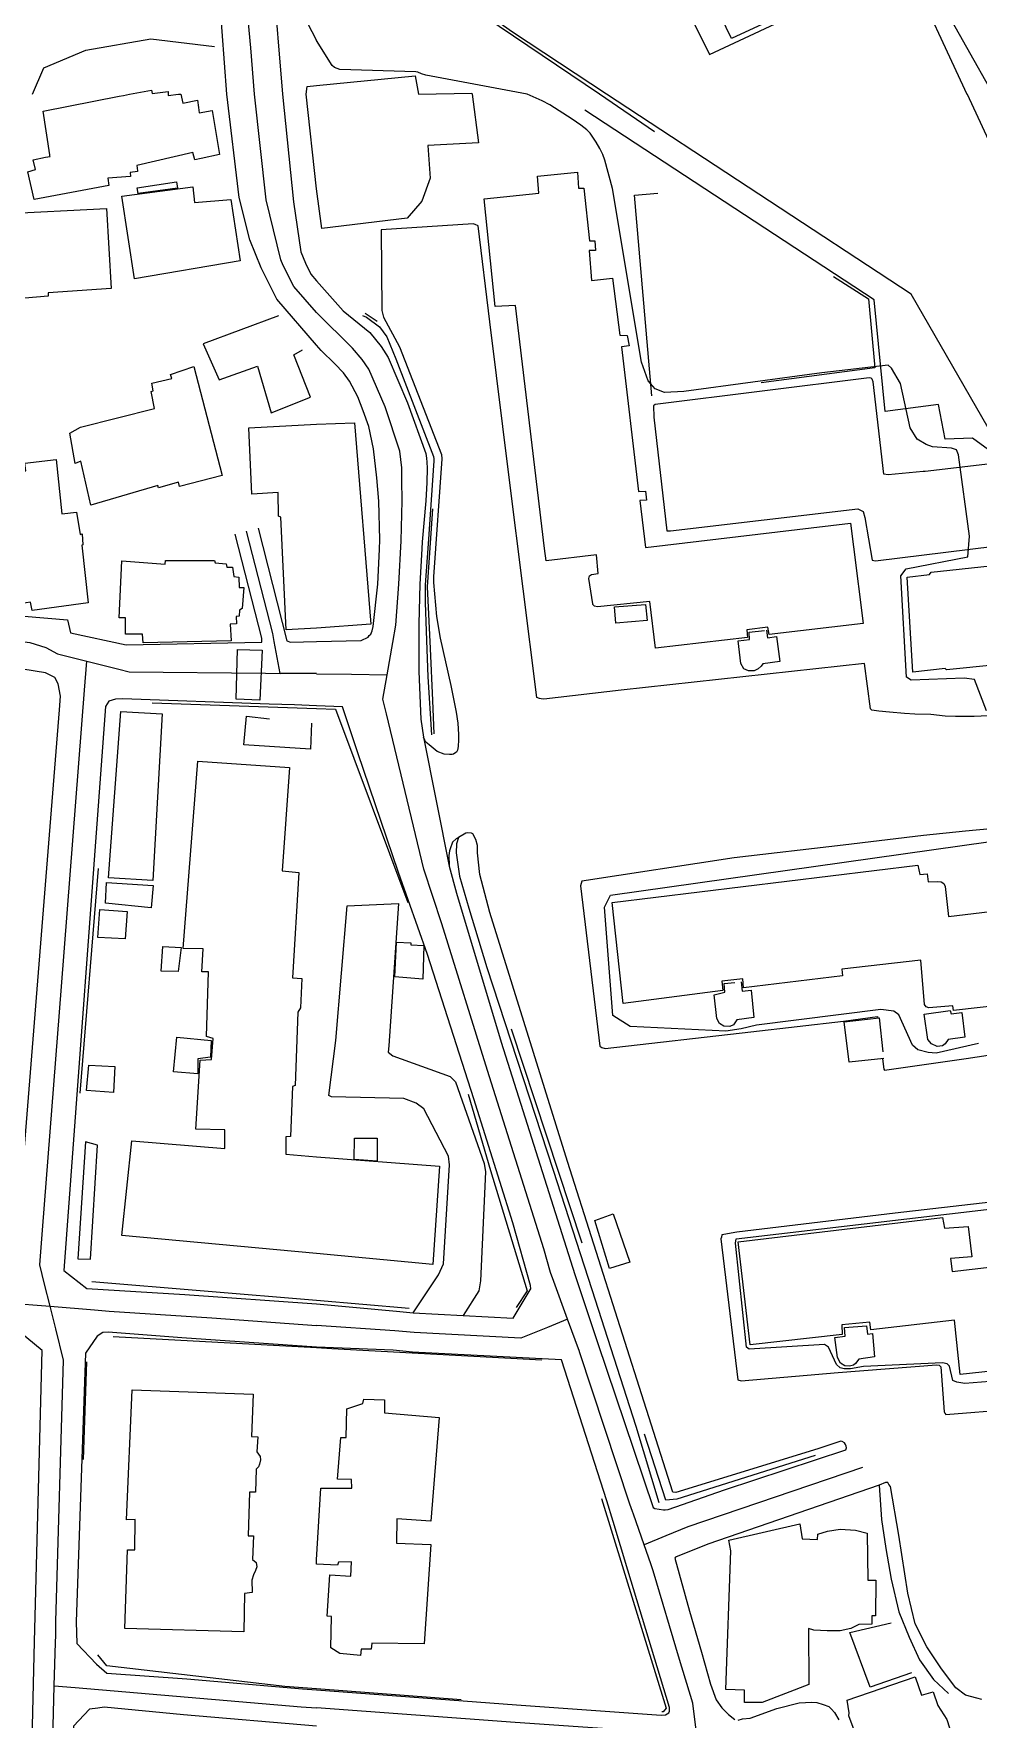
# Model space of a CAD drawing. Header units: millimetres. Extents: x 198785 to 203305, y 542885 to 545889.
# Drawn here: x 199964 to 200084.2, y 544297.1 to 544511.8 of the extents above; entities that cross this region are included whole.
import ezdxf

# ---------------------------------------------------------------- set-up
doc = ezdxf.new("R2010")
doc.units = ezdxf.units.MM
doc.linetypes.add('FENCE_25K', pattern=[54.3, 28.7, -9.2, -16.4])
doc.linetypes.add('HIDDEN_BULD_25K', pattern=[28.8, 18.4, -10.4])
for name, color, linetype in [('A0013117', 253, 'Continuous'), ('A0013118', 253, 'Continuous'), ('A0023217', 253, 'Continuous'), ('A0043325', 253, 'Continuous'), ('B0014111', 253, 'Continuous'), ('B0014112', 253, 'Continuous'), ('B0014113', 253, 'Continuous'), ('B0014115', 253, 'Continuous'), ('B0014116', 253, 'Continuous'), ('B0014118', 253, 'Continuous'), ('B0024120', 253, 'Continuous'), ('C0076117', 253, 'Continuous'), ('F0017111', 253, 'Continuous'), ('F0047224', 253, 'Continuous')]:
    doc.layers.add(name, color=color, linetype=linetype)

msp = doc.modelspace()

# ---------------------------------------------------------------- linework, layer by layer
at = {"layer": 'A0013117'}
for points in [[(200000, 544531.6), (199993.1, 544540.72), (199984.42, 544558.67), (199983.01, 544558.05), (199991.08, 544542.05), (199994.43, 544519.04), (199995.64, 544504.12)], [(199988.56, 544504.12), (199987.38, 544520.16), (199984.67, 544533.33), (199983.57, 544538.99), (199978.8, 544550.03), (199975.7, 544555.22)], [(200000, 544472.17), (199994.95, 544478.03), (199992.93, 544482.03), (199991.51, 544485.59), (199990.13, 544490.99), (199988.56, 544504.13)], [(199988.56, 544504.12), (199988.56, 544504.12)], [(199995.64, 544504.12), (199995.64, 544504.12)], [(199995.64, 544504.12), (199997.04, 544490.42), (199997.99, 544484.06), (199998.58, 544482.61), (199999.25, 544481.21), (200000, 544480.35)], [(200000, 544480.35), (200003.37, 544476.52), (200006.79, 544473.76), (200008.21, 544472.01), (200009.12, 544470.59), (200011.56, 544464.83), (200013.9, 544458.35), (200014.01, 544457.78), (200014.05, 544457.24), (200014.08, 544456.5), (200014.05, 544454.68), (200013.9, 544452.35), (200013.46, 544447.11), (200013.4, 544446.2), (200013.14, 544441.72), (200013, 544436.66), (200013, 544434.09), (200013.01, 544430.59), (200013.29, 544424.5), (200013.62, 544422.22), (200016.86, 544405.8), (200017.8, 544402.33), (200023.49, 544383.35), (200032.86, 544353.76), (200035.82, 544344.98), (200039.21, 544334.91), (200042.84, 544324.1), (200043.08, 544323.94), (200044.17, 544323.77), (200044.39, 544323.8), (200044.77, 544323.85), (200051.94, 544326.32), (200067.38, 544331.43)], [(200000, 544434.4), (200005.66, 544434.52), (200006.56, 544434.98), (200006.7, 544435.18), (200006.89, 544435.36), (200007.09, 544435.79), (200007.2, 544436.31), (200007.78, 544441.7), (200008.01, 544446.17), (200008.07, 544447.36), (200007.92, 544452.29), (200007.66, 544455.26), (200007.26, 544458.94), (200006.63, 544461.82), (200005.93, 544463.81), (200005.23, 544465.6), (200004.19, 544467.59), (200003.42, 544468.63), (200002.33, 544469.77), (200000.59, 544471.47), (200000, 544472.16)], [(199954.69, 544438.34), (199968.28, 544437.19), (199968.65, 544435.51), (199975.75, 544434), (199993.02, 544434.32), (199993.02, 544434.84), (199989.64, 544448.1)], [(199992.55, 544448.84), (199996.2, 544434.51), (199996.69, 544434.33), (200000, 544434.4)], [(199928.23, 544434.34), (199924.02, 544430.33), (199922.5, 544391.86), (199922.33, 544387.64), (199921.2, 544359.13), (199921.26, 544358.37), (199923.06, 544356.46), (199923.98, 544355.86), (199959.42, 544353.13), (199960.01, 544353.13), (199960.56, 544353.37), (199961.11, 544353.99), (199961.53, 544354.85), (199961.75, 544355.7), (199962.29, 544363.59), (199967.26, 544425.69), (199967.4, 544427.44), (199967.1, 544429.03), (199966.66, 544429.82), (199965.49, 544430.44), (199953.14, 544432.4), (199950.9, 544432.81), (199928.23, 544434.34)], [(200000, 544426.23), (199997.2, 544426.33), (199993.97, 544426.45), (199975.32, 544427.11), (199974.38, 544427.06), (199973.56, 544426.82), (199973.13, 544426.15), (199967.83, 544354.26), (199970.74, 544351.97), (199983.23, 544351.21), (200000, 544350.05)], [(200000, 544350.04), (200010.16, 544349.11), (200012.28, 544348.89), (200018.68, 544348.54), (200025.03, 544348.21), (200027.2, 544351.82), (200027.28, 544351.93), (200027.24, 544352.39), (200024.99, 544360.34), (200020, 544376.16), (200014.1, 544394.55), (200010.44, 544405), (200005.25, 544420.21), (200003.3, 544426.11), (200000, 544426.23)], [(199924.63, 544350), (199923.88, 544349.72), (199921.97, 544348.23), (199921.29, 544346.91), (199918.5, 544263.66), (199918.7, 544262.8), (199919.24, 544262.01), (199920.67, 544261.32), (199959.62, 544258.56), (199962.93, 544261.38), (199963.83, 544296.25), (199964.1, 544307.01), (199965.06, 544344.07), (199961.14, 544347.32), (199924.63, 544350)], [(200000, 544344.53), (199982.86, 544345.72), (199973.48, 544346.42), (199972.79, 544346.37), (199972.04, 544345.92), (199970.56, 544343.77), (199969.39, 544309.54), (199969.46, 544306.77), (199971.99, 544304.13), (199973.3, 544303), (199983.46, 544302.26), (199998.21, 544301), (200000, 544300.86)], [(200000, 544344.53), (200000, 544344.53)], [(200000, 544300.86), (200025.43, 544298.95), (200043.87, 544297.65), (200044.4, 544297.67), (200044.86, 544297.93), (200044.93, 544298.15), (200044.91, 544298.59), (200039.62, 544316.12), (200037.75, 544322.32), (200036.96, 544324.93), (200031.16, 544342.88), (200012.21, 544343.88), (200009.74, 544344.12), (200000, 544344.53)], [(200071.63, 544326.93), (200049.79, 544319.42), (200045.71, 544317.74), (200045.63, 544317.62), (200047.48, 544310.89), (200048.99, 544305.67), (200050.17, 544301.58), (200050.88, 544299.6), (200051.58, 544298.56), (200052.43, 544297.72), (200053.25, 544297.1)], [(200000, 544296.23), (199983.07, 544297.68), (199972.97, 544298.67), (199972.14, 544298.53), (199971.07, 544298.39), (199969.05, 544296.23), (199968.97, 544294.17), (199967.91, 544259.73), (199968.32, 544258.86), (199969.87, 544257.2), (200000, 544255.08)], [(200053.67, 544297), (200054.22, 544297.15), (200055.2, 544297.24), (200058.6, 544298.48), (200061.45, 544299.2), (200062.25, 544299.26), (200062.99, 544299.28), (200063.68, 544299.26), (200064.48, 544298.99), (200065.23, 544298.74), (200065.57, 544298.38), (200065.94, 544297.96), (200066.49, 544297.04)]]:
    msp.add_lwpolyline(points, dxfattribs=at)
at = {"layer": 'A0013118'}
for points in [[(200059.1, 544530.08), (200044.75, 544523.06), (200044.29, 544522.48), (200043.97, 544521.41), (200050.03, 544509.21), (200075.02, 544520.92), (200082.8, 544504.14)], [(200036.93, 544504.13), (200024.92, 544512.02), (200005.51, 544525.77)], [(200036.93, 544504.12), (200036.93, 544504.13)], [(200082.81, 544504.13), (200082.81, 544504.13), (200094.82, 544478.24), (200097.43, 544479.35), (200103.62, 544464.78), (200087.65, 544459.78), (200085.49, 544461.63), (200075.7, 544478.65), (200036.93, 544504.12), (200036.93, 544504.12)], [(200082.8, 544504.14), (200082.81, 544504.13)], [(200087.24, 544425.01), (200083.7, 544424.87), (200081.35, 544424.84), (200080.02, 544424.9), (200078.21, 544425.1), (200076.16, 544425.17), (200074.84, 544425.24), (200072.92, 544425.39), (200071.6, 544425.52), (200070.71, 544425.66), (200070.52, 544425.82), (200069.77, 544431.61), (200038.77, 544428.23), (200028.94, 544427.06), (200028.61, 544427.09), (200028.37, 544427.14), (200028.03, 544427.28), (200024.56, 544454.98), (200022.07, 544475.12), (200020.55, 544487.38), (200020.2, 544487.53), (200019.93, 544487.63), (200008.2, 544486.86), (200008.32, 544476.58), (200008.53, 544475.71), (200010.55, 544471.97), (200015.9, 544458.22), (200015.96, 544457.69), (200014.89, 544442.67), (200014.88, 544441.94), (200015.27, 544437.6), (200015.71, 544434.82), (200017.08, 544428.81), (200017.77, 544425.41), (200017.99, 544424), (200018.07, 544422.58), (200018.07, 544421.85), (200018.01, 544421.09), (200017.96, 544420.78), (200017.92, 544420.55), (200017.81, 544420.31), (200017.58, 544420.2), (200017.41, 544420.08), (200017.25, 544420.01), (200017.1, 544420.01), (200016.9, 544420.01), (200016.25, 544420.07), (200015.37, 544420.41), (200014.31, 544421.25), (200013.92, 544421.6), (200013.77, 544421.86), (200013.62, 544422.21)], [(200111.82, 544460.1), (200077.48, 544456.05), (200077.22, 544456.05), (200072.76, 544455.64), (200072.22, 544455.75), (200070.85, 544467.51), (200070.75, 544467.85), (200070.61, 544467.98), (200070.35, 544468.01), (200043.11, 544464.62), (200042.89, 544464.45), (200042.92, 544462.99), (200044.6, 544448.52), (200045.04, 544448.52), (200068.9, 544451.3), (200069.57, 544450.96), (200069.8, 544450.23), (200070.75, 544444.77), (200071.17, 544444.69), (200140.36, 544453.22)], [(200099.48, 544411.82), (200082.61, 544410.27), (200077.28, 544409.68), (200067.03, 544408.45), (200053.15, 544406.84), (200033.77, 544403.89), (200033.61, 544403.28), (200036.04, 544382.87), (200036.32, 544382.68), (200036.74, 544382.57), (200055.28, 544384.7), (200067.07, 544386.05), (200071.42, 544386.66), (200071.44, 544386.47)], [(200018.06, 544409.46), (200017.77, 544409.29), (200017.3, 544408.84), (200016.99, 544408.01), (200016.92, 544407.74), (200016.84, 544407.13), (200016.86, 544405.86)], [(200067.38, 544331.43), (200067.46, 544331.68), (200067.41, 544331.91), (200067.33, 544332.1), (200067.23, 544332.33), (200066.91, 544332.5), (200066.73, 544332.52), (200063.82, 544331.56), (200045.75, 544326), (200045.36, 544326.02), (200031.96, 544368.15), (200022.04, 544399.9), (200020.78, 544404.75), (200020.5, 544407.47), (200020.48, 544408.41), (200020.28, 544409.2), (200019.91, 544409.89), (200019.71, 544410.01), (200019.22, 544410.02), (200018.99, 544410.01), (200018.06, 544409.46)], [(200012.28, 544348.89), (200015.52, 544353.74), (200016.16, 544355.11), (200016.93, 544367.76), (200016.78, 544368.85), (200013.64, 544374.89), (200012.68, 544375.6), (200011.1, 544376.2), (200001.91, 544376.39), (200001.55, 544376.57), (200002.43, 544383.59), (200003.89, 544400.74), (200010.43, 544401.02), (200009.21, 544382.89), (200009.13, 544382.09), (200009.71, 544381.62), (200017, 544378.98), (200017.68, 544378.3), (200021.34, 544367.9), (200021.49, 544366.86), (200020.88, 544352.95), (200020.64, 544351.7), (200018.68, 544348.54)], [(200072.06, 544381.26), (200072.22, 544379.92), (200072.32, 544379.79), (200082.7, 544381.27), (200095.55, 544383.24)], [(200116.5, 544366.52), (200073.65, 544361.58), (200053.49, 544359.17), (200051.84, 544358.87), (200051.61, 544358.84), (200051.54, 544358.52), (200051.46, 544358.32), (200053.63, 544340.34), (200054.05, 544340.24), (200066.42, 544341.27), (200078.94, 544342.28), (200079.26, 544342.21), (200079.46, 544341.99), (200079.92, 544336.27), (200079.97, 544336.1), (200080.1, 544335.95), (200088.54, 544336.6)], [(200084.71, 544299.61), (200084.07, 544299.79), (200082.61, 544300.19), (200081.38, 544301.12), (200079.57, 544303.53), (200077.71, 544306.34), (200076.23, 544309.27), (200075.29, 544313.17), (200074.11, 544320.57), (200073.05, 544326.76), (200072.87, 544327.03), (200072.72, 544327.27), (200072.55, 544327.28), (200072.45, 544327.28), (200071.63, 544326.93)]]:
    msp.add_lwpolyline(points, dxfattribs=at)
at = {"layer": 'A0023217'}
for points in [[(199992.1, 544504.12), (199991.64, 544510.03), (199989.88, 544528.6), (199986.93, 544541.38), (199979.21, 544556.58), (199975.74, 544563.43), (199974.78, 544575.26), (199984.55, 544569.71), (199988.53, 544561.41), (199996.27, 544545.31), (200000, 544540.6)], [(200000, 544476.32), (199997.1, 544479.62), (199995.76, 544482.32), (199995.46, 544483.04), (199993.59, 544490.7), (199992.1, 544504.12), (199992.1, 544504.12)], [(200008.99, 544430.18), (200009.71, 544434.28), (200010.1, 544436.48), (200010.46, 544441.71), (200010.76, 544447.24), (200010.91, 544452.32), (200010.86, 544454.97), (200010.87, 544455.88), (200010.86, 544456.25), (200010.84, 544456.52), (200010.58, 544458.64), (200008.74, 544464.32), (200006.66, 544469.09), (200005.82, 544470.32), (200004.56, 544471.77), (200000, 544476.32)], [(199995.36, 544430.35), (199994.61, 544434.41), (199994.42, 544435.44), (199991.09, 544448.47)], [(199919.75, 544437.31), (199922.78, 544436.93), (199927.93, 544436.83), (199950.93, 544435.39), (199961.53, 544434.53), (199963.5, 544434.29), (199965.52, 544433.66), (199966.99, 544432.84), (199970.75, 544431.9)], [(199966.06, 544349.73), (199965.36, 544352.55), (199964.75, 544355.01), (199965.11, 544359.43), (199967.51, 544390.47), (199970.46, 544428.21), (199970.75, 544431.9)], [(199970.75, 544431.9), (199974.8, 544430.89), (199976.15, 544430.55), (199993.49, 544430.38), (199995.36, 544430.35)], [(200000, 544430.32), (199996.71, 544430.33), (199995.36, 544430.35)], [(200000, 544430.31), (200004.46, 544430.25), (200008.99, 544430.18)], [(200031.96, 544348.07), (200030.2, 544352.89), (200029.79, 544354.01), (200028.93, 544357.05), (200021.74, 544379.76), (200015.95, 544398.44), (200013.65, 544405.4), (200008.89, 544425.21), (200008.45, 544427.07), (200008.99, 544430.18)], [(199918.24, 544353.31), (199923.93, 544352.94), (199940.56, 544351.71), (199958.16, 544350.38), (199960.58, 544350.18), (199966.06, 544349.73)], [(199966.59, 544301.39), (199966.75, 544306.89), (199966.78, 544307.78), (199966.78, 544309.55), (199967.78, 544342.84), (199966.78, 544346.86), (199966.06, 544349.73)], [(199966.06, 544349.73), (199971.73, 544349.26), (199973.58, 544349.11), (199986.64, 544348.23), (200000, 544347.29), (200000, 544347.29)], [(200031.96, 544348.07), (200029.38, 544347.02), (200026.01, 544345.65), (200012.4, 544346.37), (200009.95, 544346.61), (200000, 544347.29)], [(200041.7, 544319.34), (200040.35, 544323.23), (200040.23, 544323.56), (200039.9, 544324.52), (200033.47, 544343.92), (200033.46, 544343.98), (200031.96, 544348.07)], [(200069.5, 544329.18), (200047.28, 544321.64), (200044.48, 544320.48), (200041.7, 544319.34)], [(200048.4, 544295.08), (200048.06, 544297.75), (200047.88, 544299.15), (200046.2, 544304.74), (200042.85, 544316.04), (200042.55, 544316.9), (200041.7, 544319.34)], [(199964.77, 544253.9), (199965.12, 544257.83), (199965.44, 544261.45), (199966.44, 544296.24), (199966.59, 544301.39)], [(199966.59, 544301.39), (199969.24, 544301.17), (199998.02, 544298.71), (200000, 544298.55)], [(200048.4, 544295.08), (200045, 544295.32), (200025.27, 544296.71), (200000, 544298.55)]]:
    msp.add_lwpolyline(points, dxfattribs=at)
at = {"layer": 'A0043325'}
msp.add_lwpolyline([(199993.05, 544433.29), (199992.79, 544426.92), (199989.75, 544427.08), (199989.93, 544433.38), (199993.05, 544433.29)], dxfattribs=at)
at = {"layer": 'B0014111'}
for points in [[(200000, 544505.24), (200012.55, 544506.49), (200012.96, 544504.12), (200019.78, 544504.26), (200019.8, 544504.12), (200019.8, 544504.12)], [(199982.7, 544504.13), (199982.7, 544504.13), (199982.97, 544502.99), (199984.85, 544503.36), (199984.95, 544502.44), (199985.03, 544501.78), (199986.71, 544502.05), (199987.63, 544496.47), (199985.28, 544495.95), (199984.48, 544495.77), (199984.23, 544496.69), (199977.13, 544495.07), (199977.21, 544494.37), (199977.21, 544494.29), (199976.25, 544494.15), (199976.29, 544493.67), (199973.43, 544493.43), (199973.54, 544492.52), (199964.03, 544490.71), (199963.24, 544494.26), (199964.19, 544494.54), (199963.91, 544495.78), (199965.5, 544496.1), (199966.07, 544496.22), (199966.05, 544496.3), (199966.04, 544496.41), (199965.19, 544501.97), (199974.88, 544503.87), (199975.41, 544503.98), (199976.17, 544504.13), (199976.17, 544504.13)], [(199976.17, 544504.12), (199978.97, 544504.67), (199979.07, 544504.21), (199981.1, 544504.47), (199981.11, 544504.12), (199981.11, 544504.12)], [(199981.11, 544504.13), (199981.11, 544503.95), (199982.4, 544504.13), (199982.4, 544504.13)], [(199982.4, 544504.12), (199982.69, 544504.16), (199982.7, 544504.12)], [(199998.68, 544504.12), (199998.78, 544505.12), (200000, 544505.24)], [(200000, 544492.1), (199998.68, 544504.12), (199998.68, 544504.12)], [(200019.8, 544504.12), (200020.63, 544497.92), (200014.14, 544497.62), (200014.45, 544493.45), (200013.39, 544490.52), (200011.53, 544488.35), (200000.67, 544487.04), (200000, 544492.1)], [(199984.22, 544492.35), (199984.46, 544490.34), (199989.08, 544490.73), (199990.27, 544482.91), (199976.82, 544480.61), (199975.22, 544491.14), (199984.22, 544492.35)], [(200000, 544436.09), (199996.12, 544435.91), (199995.43, 544450.24), (199995.14, 544450.4), (199995.09, 544453.41), (199991.74, 544453.19), (199991.37, 544461.62), (200000, 544462.08)], [(200000, 544462.08), (200004.84, 544462.29), (200006.91, 544436.61), (200000, 544436.09)], [(199987.09, 544444.44), (199988.48, 544444.29), (199988.55, 544443.9), (199989.31, 544443.89), (199989.48, 544442.7), (199990.09, 544442.61), (199990.14, 544441.3), (199990.74, 544441.29), (199990.52, 544438.63), (199990.19, 544438.42), (199990.15, 544437.64), (199989.74, 544437.6), (199989.78, 544436.68), (199988.98, 544436.64), (199989.13, 544434.49), (199977.9, 544434.24), (199977.83, 544435.33), (199975.66, 544435.33), (199975.66, 544437.43), (199974.85, 544437.44), (199975.19, 544444.67), (199980.73, 544444.27), (199980.76, 544444.75), (199987, 544444.74), (199987.09, 544444.44)], [(199980.34, 544425.19), (199979.16, 544403.98), (199973.5, 544404.3), (199975.06, 544425.49), (199980.34, 544425.19)]]:
    msp.add_lwpolyline(points, dxfattribs=at)
at = {"layer": 'B0014112'}
msp.add_lwpolyline([(199965.81, 544478.41), (199960.38, 544477.96), (199959.86, 544488.89), (199973.25, 544489.57), (199973.84, 544479.38), (199965.84, 544478.83), (199965.81, 544478.41)], dxfattribs=at)
at = {"layer": 'B0014113'}
for points in [[(199984.35, 544469.44), (199987.97, 544455.56), (199982.56, 544454.16), (199982.42, 544454.7), (199979.88, 544453.99), (199979.77, 544454.27), (199971.26, 544451.77), (199969.96, 544457.38), (199969.25, 544457.08), (199968.58, 544460.94), (199969.93, 544461.73), (199979.38, 544464.08), (199978.93, 544466.28), (199979.19, 544466.36), (199979.01, 544467.31), (199981.55, 544467.92), (199981.4, 544468.41), (199984.35, 544469.44)], [(199966.82, 544457.58), (199967.54, 544450.69), (199969.44, 544450.89), (199969.88, 544448.06), (199970.15, 544448.13), (199970.24, 544446.74), (199970.11, 544446.7), (199970.92, 544439.33), (199963.78, 544438.37), (199963.56, 544439.43), (199959.71, 544438.85), (199959.55, 544440.13), (199957.99, 544440.33), (199956.86, 544448.98), (199955.08, 544448.75), (199954.59, 544453.51), (199957.01, 544453.82), (199957.02, 544455.53), (199962.96, 544456.14), (199962.85, 544457.15), (199966.82, 544457.58)], [(200076.2, 544302.5), (200077.02, 544300.16), (200078.49, 544300.62), (200079.09, 544298.86), (200080.23, 544297.08), (200081.68, 544292.59), (200074.52, 544290.58), (200074.61, 544290.12), (200070.86, 544289.24), (200067.77, 544297.53), (200067.82, 544297.93), (200067.55, 544299.54), (200076.2, 544302.5)]]:
    msp.add_lwpolyline(points, dxfattribs=at)
at = {"layer": 'B0014115'}
for points in [[(200086.15, 544504.13), (200086.15, 544504.13), (200076.07, 544522.03), (200052.83, 544511.22), (200047.96, 544521.34), (200071.72, 544532.53), (200076.6, 544522.57), (200077.85, 544523.23), (200076.7, 544525.37), (200084.18, 544529.04), (200085.65, 544526.25), (200088.64, 544527.81), (200093.7, 544517.47), (200092.91, 544516.97), (200099.72, 544504.13), (200099.72, 544504.13)], [(200034.02, 544492.16), (200034.73, 544485.44), (200035.42, 544485.47), (200035.5, 544484.23), (200034.69, 544484.21), (200035, 544480.39), (200037.67, 544480.71), (200038.6, 544473.42), (200039.54, 544473.41), (200039.78, 544472.08), (200038.83, 544471.96), (200041, 544453.52), (200041.89, 544453.58), (200041.99, 544452.42), (200041.14, 544452.38), (200041.88, 544446.39), (200067.99, 544449.49), (200068.36, 544446.49), (200069.58, 544436.7), (200057.62, 544435.31), (200057.47, 544436.22), (200054.76, 544435.91), (200054.85, 544434.94), (200043.14, 544433.58), (200042.43, 544439.49), (200035.78, 544438.81), (200035.38, 544438.92), (200035.18, 544439.13), (200035.15, 544439.21), (200034.68, 544442.43), (200034.74, 544442.76), (200035.02, 544442.94), (200035.85, 544443.08), (200035.62, 544445.44), (200029.21, 544444.69), (200029.02, 544446.28), (200025.32, 544477.23), (200022.75, 544477.09), (200021.34, 544490.82), (200028.3, 544491.53), (200028.11, 544493.69), (200033.2, 544494.19), (200033.34, 544492.16), (200034.02, 544492.16)], [(200086.53, 544431.42), (200080.19, 544430.79), (200080.04, 544430.97), (200075.92, 544430.5), (200075.19, 544442.59), (200078.05, 544442.94), (200078.25, 544443.23), (200085.75, 544444.04)], [(200000, 544356.44), (199975.21, 544358.75), (199976.47, 544370.79), (199988.33, 544369.84), (199988.31, 544372.18), (199984.62, 544372.3), (199985.19, 544381.07), (199986.61, 544381.18), (199986.81, 544383.83), (199986, 544384.07), (199986.24, 544392.33), (199985.38, 544392.33), (199985.57, 544395.24), (199983.02, 544395.3), (199984.88, 544419.17), (199996.53, 544418.36), (199995.63, 544405.18), (199997.73, 544405), (199996.91, 544391.57), (199998.11, 544391.46), (199997.93, 544387.75), (199997.61, 544387.17), (199997.29, 544377.83), (199996.93, 544377.73), (199996.69, 544371.35), (199996.1, 544371.33), (199996.07, 544369.08), (200000, 544368.78)], [(200102.61, 544389.84), (200081.08, 544387.39), (200081.01, 544387.98), (200077.95, 544387.75), (200077.62, 544387.87), (200077.41, 544388.17), (200076.91, 544393.81), (200066.86, 544392.67), (200066.94, 544391.83), (200054.36, 544390.3), (200054.28, 544391.45), (200051.58, 544391.16), (200051.74, 544389.97), (200039.02, 544388.28), (200037.62, 544401.16), (200076.53, 544405.93)], [(200076.53, 544405.93), (200076.79, 544404.71), (200077.74, 544404.81), (200077.88, 544403.79), (200079.09, 544403.82), (200079.52, 544403.8), (200079.87, 544403.58), (200080.04, 544403.18), (200080.44, 544399.39), (200114.8, 544403.5)], [(200000, 544368.77), (200015.64, 544367.58), (200014.81, 544355.06), (200000, 544356.44)], [(200093.75, 544342.32), (200081.92, 544341.05), (200081.23, 544347.94), (200070.57, 544346.71), (200070.42, 544347.68), (200066.89, 544347.37), (200066.9, 544346.12), (200055.18, 544344.83), (200053.66, 544357.95), (200079.68, 544361.02)], [(200079.68, 544361.02), (200079.93, 544359.69), (200082.97, 544359.9), (200083.41, 544356.03), (200080.7, 544355.79), (200080.9, 544354.17), (200112.59, 544357.86)], [(199992.32, 544328.97), (199992.24, 544326.02), (199991.45, 544326.02), (199991.27, 544320.49), (199991.98, 544320.49), (199991.82, 544317.46), (199992.31, 544317.06), (199992.38, 544316.54), (199992.21, 544316.06), (199991.96, 544315.49), (199991.76, 544314.85), (199991.79, 544313.26), (199990.81, 544313.12), (199990.72, 544308.23), (199975.59, 544308.66), (199975.94, 544318.69), (199976.84, 544318.68), (199976.9, 544322.54), (199975.79, 544322.53), (199976.51, 544339.06), (199991.91, 544338.52), (199991.71, 544333.13), (199992.52, 544333.11), (199992.41, 544331.19), (199992.82, 544330.6), (199992.86, 544330.17), (199992.74, 544329.6), (199992.59, 544329.28), (199992.32, 544328.97)], [(200000, 544317.4), (200000.54, 544326.57), (200004.47, 544326.54), (200004.44, 544327.67), (200002.66, 544327.69), (200003.07, 544333), (200003.76, 544333.02), (200003.85, 544336.66), (200005.88, 544337.33), (200006.02, 544337.9), (200008.64, 544337.82), (200008.64, 544336.14), (200015.62, 544335.54), (200014.53, 544322.35), (200010.23, 544322.66), (200010.19, 544319.55), (200014.55, 544319.38), (200013.69, 544306.7), (200007.01, 544306.82), (200006.96, 544306.03), (200005.66, 544306.04), (200005.58, 544305.25), (200002.95, 544305.48), (200001.82, 544306.2), (200001.88, 544310.2), (200001.33, 544310.24), (200001.68, 544315.52), (200004.36, 544315.34), (200004.45, 544317.16), (200002.8, 544317.11), (200002.66, 544316.75), (200000, 544316.87)], [(200061.83, 544320.08), (200063.76, 544320.02), (200063.8, 544320.69), (200065.06, 544321.09), (200066.66, 544321.32), (200068.61, 544321.18), (200070.08, 544320.82), (200070.17, 544314.84), (200071.22, 544314.85), (200071.17, 544310.27), (200070.71, 544310.27), (200070.7, 544309.24), (200069.03, 544309.18), (200068.01, 544308.66), (200066.64, 544308.39), (200065.02, 544308.38), (200063.32, 544308.46), (200062.63, 544308.68), (200062.66, 544301.52), (200056.74, 544299.25), (200054.49, 544299.25), (200054.5, 544300.82), (200052.1, 544300.9), (200052.75, 544318.58), (200052.5, 544319.92), (200061.51, 544322.02), (200061.83, 544320.08)], [(200000, 544316.87), (199999.97, 544316.87), (200000, 544317.4)]]:
    msp.add_lwpolyline(points, dxfattribs=at)
at = {"layer": 'B0014116', "linetype": 'HIDDEN_BULD_25K', "flags": 128}
for points in [[(199982.29, 544492.16), (199977.26, 544491.5), (199977.17, 544492.2), (199982.18, 544492.97), (199982.29, 544492.16)], [(200042.08, 544437.1), (200038.11, 544436.73), (200037.93, 544438.81), (200041.88, 544439.14), (200042.08, 544437.1)], [(200057.26, 544435.85), (200057.42, 544434.89), (200058.55, 544435.07), (200058.99, 544431.86), (200056.82, 544431.57), (200056.62, 544431.28), (200056.23, 544430.91), (200055.72, 544430.66), (200054.99, 544430.69), (200054.38, 544430.93), (200054.02, 544431.63), (200053.69, 544434.49), (200055.13, 544434.65), (200055.07, 544435.59), (200057.26, 544435.85)], [(199999.36, 544424.01), (199999.21, 544420.69), (199990.73, 544421.26), (199991.06, 544424.88), (199999.36, 544424.01)], [(199979.19, 544403.33), (199978.93, 544400.5), (199973.11, 544401.09), (199973.26, 544403.71), (199979.19, 544403.33)], [(199975.87, 544400.01), (199975.63, 544396.55), (199972.16, 544396.72), (199972.4, 544400.29), (199975.87, 544400.01)], [(199982.74, 544395.42), (199982.36, 544392.36), (199980.22, 544392.42), (199980.42, 544395.54), (199982.74, 544395.42)], [(200013.64, 544395.7), (200013.54, 544391.4), (200009.97, 544391.68), (200010.19, 544396.1), (200011.98, 544396.01), (200012.01, 544395.76), (200013.64, 544395.7)], [(200054.07, 544391.07), (200054.2, 544389.88), (200055.31, 544390), (200055.65, 544386.51), (200053.5, 544386.23), (200053.09, 544385.57), (200052.62, 544385.35), (200051.86, 544385.4), (200051.28, 544385.75), (200050.96, 544386.4), (200050.6, 544389.41), (200051.99, 544389.72), (200051.9, 544390.86), (200054.07, 544391.07)], [(200080.65, 544387.42), (200080.78, 544386.97), (200082.13, 544387.13), (200082.54, 544383.99), (200080.43, 544383.69), (200080.03, 544383.15), (200079.68, 544382.91), (200079.03, 544382.83), (200078.29, 544383.14), (200077.83, 544383.73), (200077.35, 544386.93), (200080.65, 544387.42)], [(199984.87, 544381.25), (199984.86, 544379.32), (199981.76, 544379.59), (199982.21, 544384.01), (199986.59, 544383.6), (199986.48, 544381.45), (199984.87, 544381.25)], [(199974.33, 544380.28), (199974.14, 544376.95), (199970.72, 544377.2), (199971, 544380.46), (199974.33, 544380.28)], [(200007.72, 544371.13), (200007.72, 544368.2), (200004.79, 544368.43), (200004.82, 544371.16), (200007.72, 544371.13)], [(200039.89, 544355.35), (200037.29, 544354.55), (200035.41, 544360.63), (200037.77, 544361.52), (200039.89, 544355.35)], [(200070.02, 544347.24), (200070.14, 544346.16), (200070.78, 544346.27), (200071.04, 544343.3), (200069.03, 544342.99), (200068.61, 544342.42), (200068.34, 544342.23), (200067.86, 544342.1), (200067.24, 544342.15), (200066.7, 544342.49), (200066.33, 544343.2), (200066, 544345.74), (200067.3, 544345.91), (200067.21, 544347.04), (200070.02, 544347.24)], [(200075.73, 544303.04), (200070.49, 544301.18), (200067.89, 544308.16), (200073.52, 544309.5), (200075.73, 544303.04)]]:
    msp.add_lwpolyline(points, dxfattribs=at)
at = {"layer": 'B0014118', "linetype": 'HIDDEN_BULD_25K', "flags": 128}
msp.add_lwpolyline([(200072.2, 544381.27), (200067.82, 544380.84), (200067.16, 544385.94), (200071.61, 544386.49), (200072.2, 544381.27)], dxfattribs=at)
at = {"layer": 'B0024120', "linetype": 'FENCE_25K', "flags": 128}
for points in [[(200036, 544504.12), (200036, 544504.12), (200012.47, 544520.05), (200000.49, 544529.63)], [(199963.81, 544504.12), (199963.81, 544504.12), (199965.28, 544507.48), (199970.62, 544509.75), (199978.9, 544511.2), (199987, 544510.22)], [(200043.03, 544499.35), (200036, 544504.12)], [(200042.69, 544465.7), (200040.46, 544491.29), (200048.57, 544491.94), (200070.28, 544478.05), (200071.09, 544469.29), (200048.06, 544466.23)], [(200014.98, 544422.64), (200014.79, 544426.9), (200014.49, 544433.5), (200014.12, 544441.39), (200014.75, 544450.69), (200015.21, 544457.17), (200015.19, 544457.77), (200010.45, 544470.43), (200009.13, 544473.68), (200008.2, 544474.89), (200006.19, 544476.18)], [(200000, 544350.44), (199971.18, 544352.87), (199968.18, 544355.68), (199973.78, 544424.75), (199975.26, 544426.71), (200000, 544425.88)], [(200000, 544425.87), (200002.41, 544425.79), (200013.67, 544395.69), (200015.7, 544389.21), (200022.12, 544367.01), (200026.79, 544351.71), (200024.66, 544348.36), (200018.77, 544348.68)], [(200063.47, 544330.71), (200045.85, 544325.14), (200044.47, 544325.02), (200033.93, 544357.43), (200021.83, 544394.13), (200019.43, 544402.67), (200018.57, 544406.85), (200018.34, 544408.88), (200018.37, 544409.64)], [(200011.8, 544349.44), (200000, 544350.44)], [(199974.08, 544345.89), (200000, 544344.47)], [(200000, 544344.47), (200001.95, 544344.36), (200030.48, 544342.82), (200035.04, 544329.04)], [(200000, 544300.98), (199995.95, 544301.29), (199973.28, 544303.9), (199970.22, 544307.83), (199969.74, 544310.52), (199969.73, 544311.52), (199970.74, 544342.65)], [(200071.62, 544326.93), (200071.93, 544322.56), (200072.47, 544318.85), (200073.14, 544314.94), (200074.15, 544310.78), (200075.44, 544307.58), (200076.78, 544304.66), (200078.56, 544302.17), (200080.45, 544300.38), (200082.26, 544298.98), (200084.54, 544297.94), (200087.98, 544297.41)], [(200036.29, 544325.24), (200044.49, 544298.53), (200044.12, 544298.06), (200041.73, 544298), (200029.58, 544298.72), (200000, 544300.98)]]:
    msp.add_lwpolyline(points, dxfattribs=at)
at = {"layer": 'C0076117'}
for points in [[(199995.14, 544475.91), (199985.57, 544472.35), (199987.61, 544467.75), (199992.47, 544469.47), (199994.23, 544463.55), (199999.22, 544465.53), (199997.08, 544470.94), (199998.21, 544471.57)], [(199970.58, 544370.68), (199969.61, 544355.77), (199971.2, 544355.74), (199972.1, 544370.23), (199970.58, 544370.68)]]:
    msp.add_lwpolyline(points, dxfattribs=at)
at = {"layer": 'F0017111', "elevation": 20}
for points in [[(200000, 544562), (199997.67, 544560.63), (199996.28, 544559.58), (199996.48, 544556.32), (199999.6, 544547.73), (199999.95, 544546.32), (199999.79, 544545.86), (199999.65, 544545.68), (199996.73, 544543.67), (199992.11, 544539.59), (199991.91, 544539.13), (199995.79, 544528.36), (199996.56, 544524.79), (199997.38, 544517.51), (199998.78, 544513.27), (200000, 544510.96)], [(200026.81, 544504.12), (200026.8, 544504.13), (200013.92, 544506.56), (200013.37, 544506.75), (200012.89, 544506.95), (200012.65, 544506.99), (200002.95, 544507.3), (200002.28, 544507.55), (200002, 544507.78), (200000, 544510.96)], [(200026.81, 544504.12), (200026.81, 544504.12), (200026.81, 544504.12)], [(200085.31, 544425.58), (200083.78, 544429.58), (200082.43, 544429.75), (200075.68, 544429.47), (200075.12, 544429.87), (200074.39, 544442.79), (200075.06, 544443.69), (200082.93, 544445.2), (200083.12, 544447.83), (200081.73, 544458.18), (200081.49, 544458.85), (200080.85, 544459.03), (200078.43, 544459.21), (200077.6, 544459.5), (200076.45, 544460.21), (200075.57, 544461.65), (200074.35, 544467.3), (200073.21, 544469.22), (200072.79, 544469.63), (200064.31, 544468.65), (200046.76, 544466.25), (200044.3, 544466.15), (200043.1, 544466.6), (200042.23, 544467.61), (200041.37, 544470), (200037.68, 544492.11), (200036.7, 544495.74), (200036.43, 544496.46), (200036.06, 544497.23), (200035.59, 544498.03), (200034.82, 544499.16), (200034.39, 544499.59), (200033.62, 544500.19), (200032.52, 544500.95), (200029.7, 544502.78), (200028.71, 544503.31), (200026.81, 544504.12)], [(200084.27, 544383.18), (200078.87, 544381.98), (200077.86, 544382.04), (200076.55, 544382.4), (200075.89, 544382.99), (200074.11, 544386.85), (200073.51, 544387.33), (200071.85, 544387.51), (200056.02, 544385.55), (200054.06, 544385.07), (200052.1, 544384.77), (200039.91, 544385.38), (200037.73, 544386.75), (200036.65, 544400.58), (200037.43, 544402.08), (200085.81, 544408.94)], [(200091.03, 544340.55), (200082.52, 544339.88), (200081.5, 544340.07), (200081.02, 544340.26), (200080.58, 544342.1), (200080.29, 544342.39), (200079.71, 544342.53), (200069.61, 544342.05), (200067.97, 544341.76), (200067.19, 544341.76), (200066.66, 544341.9), (200066.18, 544342.29), (200065.45, 544343.98), (200065.16, 544344.51), (200064.68, 544344.85), (200055.07, 544344.25), (200054.73, 544344.53), (200053.34, 544357.75), (200053.4, 544358.32), (200086.03, 544362.13)]]:
    msp.add_lwpolyline(points, dxfattribs=at)
at = {"layer": 'F0047224'}
for points in [[(200113.2, 544460.73), (200087.4, 544457.49), (200083.51, 544460.32), (200080.03, 544460.19), (200079.19, 544464.59), (200072.4, 544463.72), (200070.98, 544477.96), (200034.17, 544502.12)], [(200005.83, 544475.94), (200006.36, 544475.71), (200007.99, 544474.51), (200008.92, 544473.24), (200010.1, 544470.43), (200014.89, 544457.96), (200014.93, 544457.69), (200014.93, 544457.42), (200014.2, 544446.85), (200013.82, 544441.64), (200013.83, 544439.37), (200013.95, 544435.73), (200014.14, 544429.91), (200014.64, 544422.52)], [(200018.06, 544409.46), (200017.79, 544408.64), (200017.78, 544407.5), (200017.84, 544406.88), (200018.18, 544404.51), (200019.36, 544400.45), (200021.68, 544392.88), (200030.12, 544367.06), (200035.06, 544351.84), (200040.64, 544334.43), (200043.58, 544324.73)]]:
    msp.add_lwpolyline(points, dxfattribs=at)

doc.saveas('drawing.dxf')
